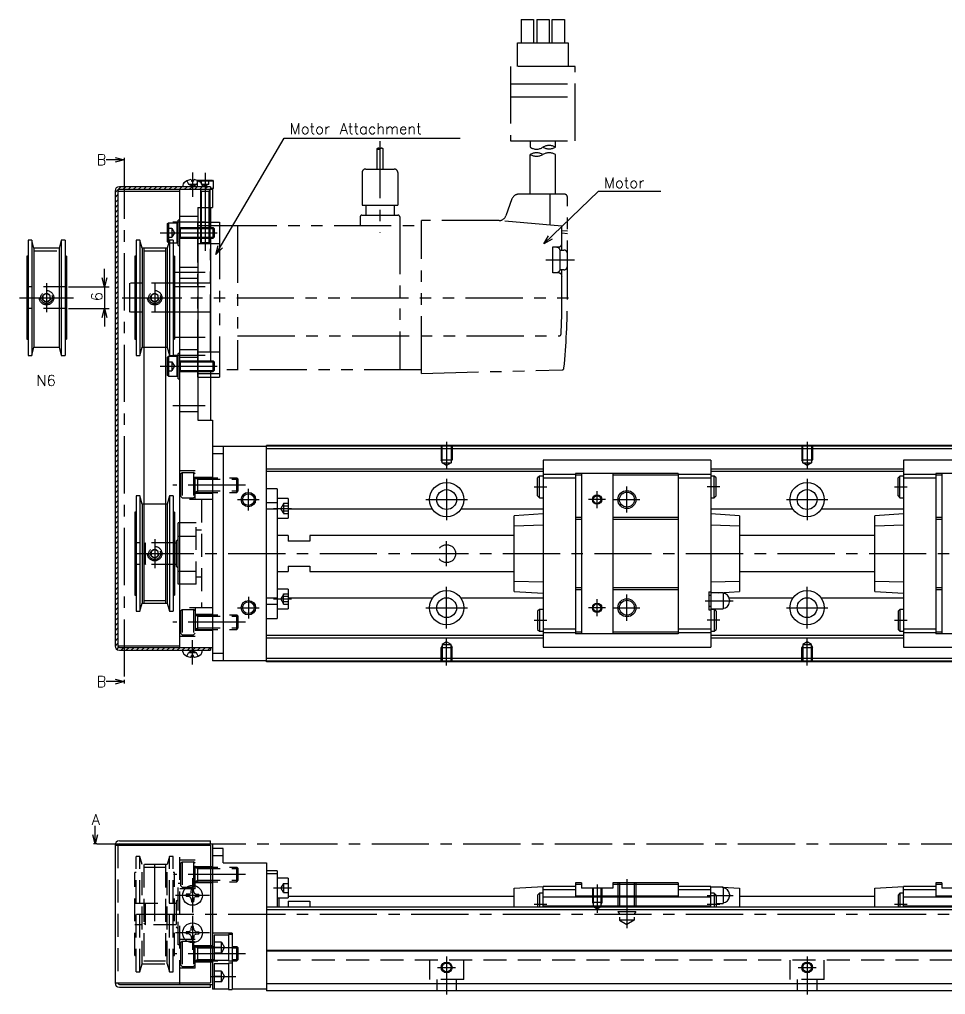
# Model space of a CAD drawing. Extents: x -2 to 917, y -8 to 279.
# Drawn here: x 226.3 to 483.2, y 9 to 279.5 of the extents above; entities that cross this region are included whole.
import ezdxf

# ---------------------------------------------------------------- set-up
doc = ezdxf.new("R2010")
doc.units = 0
doc.header["$LTSCALE"] = 0.5
doc.header["$PDMODE"] = 35
for name, pattern in [('CENTER', [50.8, 31.75, -6.35, 6.35, -6.35]), ('DASHED', [19.05, 12.7, -6.35]), ('PHANTOM', [63.5, 31.75, -6.35, 6.35, -6.35, 6.35, -6.35])]:
    doc.linetypes.add(name, pattern=pattern)
doc.layers.get('0').update_dxf_attribs({"linetype": 'CONTINUOUS'})
doc.layers.get('DEFPOINTS').update_dxf_attribs({"linetype": 'CONTINUOUS'})
for name, color, linetype in [('MSM_CENTER', 1, 'CENTER'), ('MSM_CONTINUOUS', 7, 'CONTINUOUS'), ('MSM_DASHED', 4, 'DASHED'), ('MSM_IMAGINARY', 6, 'PHANTOM'), ('MSM_NARROW', 5, 'CONTINUOUS'), ('MSM_PART_NUMBER', 7, 'CONTINUOUS')]:
    doc.layers.add(name, color=color, linetype=linetype)
doc.styles.get("Standard").update_dxf_attribs({"font": 'txt.shx', "height": 3, "bigfont": 'bigfont.shx'})
doc.dimstyles.get("Standard").update_dxf_attribs({"dimtxt": 2.5, "dimasz": 2.5, "dimexe": 1.25, "dimexo": 0.625, "dimtad": 1, "dimcen": 2.5, "dimazin": 3, "dimtfac": 1, "dimtmove": 0, "dimatfit": 3})

# ---------------------------------------------------------------- blocks, each defined once
blk = doc.blocks.new('_OPEN30')
at = {"color": 0, "linetype": 'BYBLOCK'}
for p, q in [((-1, 0.27), (0, 0)), ((0, 0), (-1, -0.27)), ((0, 0), (-1, 0))]:
    blk.add_line(p, q, dxfattribs=at)
blk = doc.blocks.new('*U7')
at = {"layer": 'MSM_CONTINUOUS'}
blk.add_text('6', height=3, rotation=90, dxfattribs=at).set_placement((249.22, 201.3))
blk = doc.blocks.new('*D2')
at = {"layer": 'DEFPOINTS', "color": 0}
for p in [(239.26, 205.3), (239.26, 199.3), (249.85, 199.3)]:
    blk.add_point(p, dxfattribs=at)
at = {"layer": 'MSM_CONTINUOUS'}
for p, q in [((249.85, 207.8), (249.85, 210.3)), ((239.89, 205.3), (251.1, 205.3)), ((249.85, 205.3), (249.85, 199.3)), ((239.89, 199.3), (251.1, 199.3)), ((249.85, 196.8), (249.85, 194.3))]:
    blk.add_line(p, q, dxfattribs=at)
at = {"layer": 'MSM_CONTINUOUS', "xscale": 2.5, "yscale": 2.5, "zscale": 2.5}
for p, rotation in [((249.85, 205.3), 270), ((249.85, 199.3), 90)]:
    blk.add_blockref('_OPEN30', p, dxfattribs=dict(at, rotation=rotation))
at = {"layer": 'MSM_CONTINUOUS'}
blk.add_blockref('*U7', (0, 0), dxfattribs=at)

msp = doc.modelspace()

# ---------------------------------------------------------------- linework, layer by layer
for p, q in [((280.261, 25.5), (280.261, 18.5)), ((280.261, 17.5), (280.261, 10.5))]:
    msp.add_line(p, q)
at = {"layer": 'MSM_CENTER'}
for p, q in [((255.261, 240.061), (255.261, 96.3)), ((274.261, 237.061), (274.261, 230.3)), ((277.761, 236.9), (277.761, 215.3)), ((277.761, 223.3), (268.761, 223.3)), ((265.261, 220.3), (282.261, 220.3)), ((277.761, 209.3), (268.761, 209.3)), ((233.761, 206.3), (233.761, 198.3)), ((263.761, 206.3), (263.761, 198.3)), ((277.761, 205.3), (268.761, 205.3)), ((226.261, 202.3), (241.261, 202.3)), ((256.261, 202.3), (271.261, 202.3)), ((277.761, 191.3), (268.761, 191.3)), ((277.761, 186.3), (268.761, 186.3)), ((265.261, 183.3), (282.261, 183.3)), ((277.761, 172.3), (268.761, 172.3)), ((344.761, 162.3), (344.761, 154.79)), ((444.761, 162.3), (444.761, 154.79)), ((344.761, 152.05), (344.761, 140.55)), ((444.761, 152.05), (444.761, 140.55)), ((288.961, 150.3), (268.761, 150.3)), ((289.761, 143.3), (289.761, 149.3)), ((369.011, 149.8), (372.511, 149.8)), ((394.761, 142.675), (394.761, 149.925)), ((420.511, 149.8), (417.011, 149.8)), ((469.011, 149.8), (472.511, 149.8)), ((286.761, 146.3), (292.761, 146.3)), ((339.011, 146.3), (350.511, 146.3)), ((388.876, 146.3), (384.146, 146.3)), ((386.511, 143.935), (386.511, 148.665)), ((391.136, 146.3), (398.386, 146.3)), ((439.011, 146.3), (450.511, 146.3)), ((296.761, 143.855), (301.761, 143.855)), ((263.761, 135.3), (263.761, 127.3)), ((344.761, 127.8), (344.761, 134.8)), ((258.761, 131.3), (907.761, 131.3)), ((344.761, 110.55), (344.761, 122.05)), ((444.761, 110.55), (444.761, 122.05)), ((289.761, 119.3), (289.761, 113.3)), ((394.761, 112.675), (394.761, 119.925)), ((296.761, 118.745), (301.761, 118.745)), ((386.511, 113.935), (386.511, 118.665)), ((416.511, 118.2), (424.211, 118.2)), ((286.761, 116.3), (292.761, 116.3)), ((339.011, 116.3), (350.511, 116.3)), ((388.876, 116.3), (384.146, 116.3)), ((391.136, 116.3), (398.386, 116.3)), ((439.011, 116.3), (450.511, 116.3)), ((288.961, 112.3), (268.761, 112.3)), ((369.011, 112.8), (372.511, 112.8)), ((420.511, 112.8), (417.011, 112.8)), ((469.011, 112.8), (472.511, 112.8)), ((274.261, 100.539), (274.261, 107.3)), ((344.761, 100.3), (344.761, 107.81)), ((444.761, 100.3), (444.761, 107.81)), ((247.761, 50.8), (915.595, 50.8)), ((263.761, 29.3), (263.761, 47.05)), ((288.961, 42.3), (268.961, 42.3)), ((274.261, 41.25), (274.261, 31.75)), ((394.761, 41), (394.761, 27.407)), ((296.761, 38.55), (301.761, 38.55)), ((386.511, 39.5), (386.511, 31.69)), ((279.011, 36.5), (269.511, 36.5)), ((417.011, 36.5), (424.211, 36.5)), ((369.011, 34.1), (372.511, 34.1)), ((417.011, 34.1), (420.511, 34.1)), ((469.011, 34.1), (472.511, 34.1)), ((258.761, 31.3), (907.761, 31.3)), ((274.261, 30.85), (274.261, 21.35)), ((279.011, 26.1), (269.511, 26.1)), ((279.261, 22), (286.261, 22)), ((288.961, 20.3), (268.961, 20.3)), ((344.761, 19.5), (344.761, 9)), ((444.761, 19.5), (444.761, 9)), ((342.261, 16.5), (347.261, 16.5)), ((442.261, 16.5), (447.261, 16.5)), ((279.261, 14), (286.261, 14))]:
    msp.add_line(p, q, dxfattribs=at)
at = {"layer": 'MSM_CONTINUOUS'}
for p, q in [((252.761, 241.231), (255.261, 240.561)), ((255.261, 241.061), (255.261, 240.061)), ((255.261, 240.561), (250.261, 240.561)), ((255.261, 240.561), (252.761, 239.891)), ((279.261, 233.1), (253.961, 233.1)), ((271.546, 233.503), (271.511, 233.1)), ((273.93, 234.976), (273.945, 234.602)), ((273.945, 234.602), (274.577, 234.602)), ((274.592, 234.976), (274.577, 234.602)), ((275.667, 234.805), (275.761, 234.9)), ((275.761, 234.9), (279.761, 234.9)), ((280.011, 234.65), (275.978, 234.65)), ((276.976, 233.503), (277.011, 233.1)), ((279.261, 233.1), (279.261, 232.3)), ((279.761, 234.9), (280.011, 234.65)), ((280.011, 234.65), (280.011, 232.55)), ((252.761, 231.9), (252.761, 105.7)), ((253.561, 231.9), (253.561, 105.7)), ((253.561, 231.9), (270.761, 231.9)), ((279.761, 232.3), (253.961, 232.3)), ((270.761, 105.3), (270.761, 232.3)), ((280.011, 232.55), (279.261, 232.55)), ((279.761, 232.3), (280.011, 232.55)), ((279.761, 232.3), (279.761, 227.3)), ((275.761, 227.3), (275.761, 168.3)), ((275.761, 227.3), (279.761, 227.3)), ((276.461, 227.3), (276.461, 221.8)), ((279.061, 227.3), (279.061, 221.8)), ((279.261, 227.3), (279.261, 221.8)), ((267.261, 222.75), (267.561, 223.05)), ((267.261, 222.75), (267.261, 217.85)), ((267.561, 223.05), (269.961, 223.05)), ((267.561, 223.05), (267.561, 217.55)), ((270.261, 222.75), (269.961, 223.05)), ((269.961, 217.55), (269.961, 223.05)), ((270.761, 223.8), (270.261, 223.8)), ((270.261, 216.8), (270.261, 223.8)), ((275.761, 221.8), (279.991, 221.8)), ((279.991, 218.8), (279.991, 221.8)), ((279.991, 221.8), (280.261, 221.529)), ((280.261, 221.529), (280.261, 219.07)), ((228.623, 218.3), (228.623, 186.3)), ((229.658, 218.3), (228.623, 218.3)), ((229.658, 218.3), (229.658, 186.3)), ((230.261, 216.05), (229.658, 218.3)), ((237.864, 218.3), (237.261, 216.05)), ((237.864, 218.3), (237.864, 186.3)), ((238.899, 218.3), (237.864, 218.3)), ((238.899, 218.3), (238.899, 186.3)), ((258.623, 218.3), (258.623, 186.3)), ((259.658, 218.3), (258.623, 218.3)), ((260.261, 216.05), (259.658, 218.3)), ((259.658, 218.3), (259.658, 186.3)), ((267.864, 218.3), (267.261, 216.05)), ((267.561, 217.55), (267.261, 217.85)), ((267.561, 217.55), (267.663, 217.55)), ((267.864, 218.3), (267.864, 186.3)), ((268.899, 218.3), (267.864, 218.3)), ((268.899, 218.3), (268.899, 186.3)), ((268.899, 217.55), (269.961, 217.55)), ((270.261, 217.85), (269.961, 217.55)), ((270.261, 216.8), (270.761, 216.8)), ((275.761, 218.8), (279.991, 218.8)), ((276.461, 218.8), (276.461, 217.543)), ((279.061, 217.543), (276.461, 217.543)), ((276.705, 217.3), (276.461, 217.543)), ((278.818, 217.3), (276.705, 217.3)), ((278.818, 217.3), (279.061, 217.543)), ((279.061, 218.8), (279.061, 217.543)), ((279.261, 218.8), (279.261, 184.8)), ((280.261, 219.07), (279.991, 218.8)), ((228.261, 213.8), (228.261, 190.8)), ((228.623, 213.8), (228.261, 213.8)), ((237.261, 216.05), (230.261, 216.05)), ((230.261, 216.05), (230.261, 188.55)), ((237.261, 216.05), (237.261, 188.55)), ((239.261, 213.8), (238.899, 213.8)), ((239.261, 213.8), (239.261, 190.8)), ((258.623, 213.8), (258.261, 213.8)), ((258.261, 213.8), (258.261, 190.8)), ((267.261, 216.05), (260.261, 216.05)), ((260.261, 216.05), (260.261, 188.55)), ((260.761, 216.05), (260.761, 117.55)), ((266.761, 216.05), (266.761, 117.55)), ((267.261, 216.05), (267.261, 188.55)), ((269.261, 213.8), (268.899, 213.8)), ((269.261, 213.8), (269.261, 190.8)), ((228.261, 190.8), (228.623, 190.8)), ((238.899, 190.8), (239.261, 190.8)), ((258.261, 190.8), (258.623, 190.8)), ((268.899, 190.8), (269.261, 190.8)), ((229.658, 186.3), (230.261, 188.55)), ((230.261, 188.55), (237.261, 188.55)), ((237.261, 188.55), (237.864, 186.3)), ((259.658, 186.3), (260.261, 188.55)), ((260.261, 188.55), (260.761, 188.55)), ((266.761, 188.55), (267.261, 188.55)), ((267.261, 188.55), (267.864, 186.3)), ((270.761, 186.8), (270.261, 186.8)), ((270.261, 179.8), (270.261, 186.8)), ((228.623, 186.3), (229.658, 186.3)), ((237.864, 186.3), (238.899, 186.3)), ((258.623, 186.3), (259.658, 186.3)), ((267.261, 185.75), (267.561, 186.05)), ((267.261, 185.75), (267.261, 180.85)), ((267.561, 186.05), (269.961, 186.05)), ((267.561, 186.05), (267.561, 180.55)), ((267.864, 186.3), (268.899, 186.3)), ((270.261, 185.75), (269.961, 186.05)), ((269.961, 180.55), (269.961, 186.05)), ((275.761, 184.8), (279.991, 184.8)), ((279.991, 181.8), (279.991, 184.8)), ((279.991, 184.8), (280.261, 184.529)), ((280.261, 184.529), (280.261, 182.07)), ((275.761, 181.8), (279.991, 181.8)), ((279.261, 181.8), (279.261, 168.3)), ((280.261, 182.07), (279.991, 181.8)), ((267.561, 180.55), (267.261, 180.85)), ((267.561, 180.55), (269.961, 180.55)), ((270.261, 180.85), (269.961, 180.55)), ((270.261, 179.8), (270.761, 179.8)), ((275.761, 168.3), (279.761, 168.3)), ((279.761, 168.3), (279.761, 101.6)), ((294.761, 161), (279.761, 161)), ((282.761, 161), (282.761, 101.6)), ((894.761, 161.3), (294.761, 161.3)), ((294.761, 101.3), (294.761, 161.3)), ((894.761, 161.1), (294.761, 161.1)), ((894.761, 160.4), (294.761, 160.4)), ((282.761, 159), (279.761, 159)), ((418.011, 157.2), (371.511, 157.2)), ((371.511, 157.2), (371.511, 105.4)), ((418.011, 157.2), (418.011, 105.4)), ((518.011, 157.2), (471.511, 157.2)), ((471.511, 157.2), (471.511, 105.4)), ((371.511, 154.75), (294.761, 154.75)), ((471.511, 154.75), (418.011, 154.75)), ((371.511, 154.05), (294.761, 154.05)), ((370.511, 152.8), (370.011, 152.3)), ((370.011, 147.3), (370.011, 152.3)), ((370.511, 146.8), (370.511, 152.8)), ((371.511, 152.8), (370.511, 152.8)), ((380.511, 153.25), (371.511, 153.25)), ((380.511, 152.25), (371.511, 152.25)), ((380.511, 153.55), (380.511, 109.05)), ((409.011, 153.55), (380.511, 153.55)), ((382.161, 153.05), (380.511, 153.05)), ((382.161, 153.55), (382.161, 109.05)), ((390.861, 153.55), (390.861, 109.05)), ((409.011, 153.05), (390.861, 153.05)), ((409.011, 153.55), (409.011, 109.05)), ((418.011, 153.25), (409.011, 153.25)), ((418.011, 152.25), (409.011, 152.25)), ((471.511, 154.05), (418.011, 154.05)), ((419.011, 152.8), (418.011, 152.8)), ((419.511, 152.3), (419.011, 152.8)), ((419.011, 146.8), (419.011, 152.8)), ((419.511, 147.3), (419.511, 152.3)), ((470.511, 152.8), (470.011, 152.3)), ((470.011, 147.3), (470.011, 152.3)), ((470.511, 146.8), (470.511, 152.8)), ((471.511, 152.8), (470.511, 152.8)), ((480.511, 153.25), (471.511, 153.25)), ((480.511, 152.25), (471.511, 152.25)), ((480.511, 153.55), (480.511, 109.05)), ((509.011, 153.55), (480.511, 153.55)), ((482.161, 153.05), (480.511, 153.05)), ((482.161, 153.55), (482.161, 109.05)), ((297.761, 149.3), (294.761, 149.3)), ((297.761, 149.3), (297.761, 113.3)), ((258.623, 147.3), (258.623, 115.3)), ((259.658, 147.3), (258.623, 147.3)), ((259.658, 147.3), (259.658, 115.3)), ((260.261, 145.05), (259.658, 147.3)), ((267.864, 147.3), (267.261, 145.05)), ((268.899, 147.3), (267.864, 147.3)), ((267.864, 147.3), (267.864, 115.3)), ((268.899, 147.3), (268.899, 115.3)), ((300.761, 146.605), (297.761, 146.605)), ((300.761, 146.605), (300.761, 141.105)), ((370.011, 147.3), (370.511, 146.8)), ((370.511, 146.8), (371.511, 146.8)), ((418.011, 146.8), (419.011, 146.8)), ((419.011, 146.8), (419.511, 147.3)), ((470.011, 147.3), (470.511, 146.8)), ((470.511, 146.8), (471.511, 146.8)), ((260.261, 145.05), (260.261, 117.55)), ((260.761, 145.05), (260.261, 145.05)), ((267.261, 145.05), (266.761, 145.05)), ((267.261, 145.05), (267.261, 117.55)), ((297.761, 145.431), (294.761, 145.431)), ((297.761, 143.68), (294.761, 143.68)), ((340.814, 143.658), (300.761, 143.658)), ((371.511, 143.658), (348.708, 143.658)), ((440.814, 143.658), (418.011, 143.658)), ((471.511, 143.658), (448.708, 143.658)), ((258.623, 142.8), (258.261, 142.8)), ((258.261, 142.8), (258.261, 119.8)), ((269.261, 142.8), (268.899, 142.8)), ((269.261, 142.8), (269.261, 119.8)), ((297.761, 141.105), (300.761, 141.105)), ((371.511, 142.3), (363.511, 141.769)), ((363.511, 120.831), (363.511, 141.769)), ((382.161, 141.3), (380.511, 141.3)), ((382.161, 140.8), (380.511, 140.8)), ((409.011, 141.3), (390.861, 141.3)), ((409.011, 140.8), (390.861, 140.8)), ((426.011, 141.769), (418.011, 142.3)), ((426.011, 141.769), (426.011, 120.831)), ((471.511, 142.3), (463.511, 141.769)), ((463.511, 120.831), (463.511, 141.769)), ((482.161, 141.3), (480.511, 141.3)), ((482.161, 140.8), (480.511, 140.8)), ((270.261, 122.8), (270.261, 139.8)), ((270.761, 139.8), (270.261, 139.8)), ((371.511, 139.156), (363.511, 138.903)), ((426.011, 138.903), (418.011, 139.156)), ((471.511, 139.156), (463.511, 138.903)), ((270.261, 135.3), (269.761, 134.8)), ((270.261, 136.122), (270.761, 136.122)), ((300.761, 136.3), (297.761, 136.3)), ((300.761, 136.3), (300.761, 134.8)), ((306.761, 136.3), (306.761, 134.8)), ((363.511, 136.3), (306.761, 136.3)), ((463.511, 136.3), (426.011, 136.3)), ((269.261, 134.3), (269.761, 134.3)), ((269.761, 134.8), (269.761, 127.8)), ((306.761, 134.8), (300.761, 134.8)), ((269.761, 128.3), (269.261, 128.3)), ((269.761, 127.8), (270.261, 127.3)), ((300.761, 127.8), (306.761, 127.8)), ((300.761, 127.8), (300.761, 126.3)), ((306.761, 127.8), (306.761, 126.3)), ((270.261, 126.478), (270.761, 126.478)), ((297.761, 126.3), (300.761, 126.3)), ((306.761, 126.3), (363.511, 126.3)), ((426.011, 126.3), (463.511, 126.3)), ((270.761, 122.8), (270.261, 122.8)), ((363.511, 123.697), (371.511, 123.444)), ((382.161, 121.8), (380.511, 121.8)), ((409.011, 121.8), (390.861, 121.8)), ((418.011, 123.444), (426.011, 123.697)), ((463.511, 123.697), (471.511, 123.444)), ((482.161, 121.8), (480.511, 121.8)), ((258.261, 119.8), (258.623, 119.8)), ((268.899, 119.8), (269.261, 119.8)), ((300.761, 121.49), (297.761, 121.49)), ((300.761, 121.49), (300.761, 115.99)), ((363.511, 120.831), (371.511, 120.3)), ((382.161, 121.3), (380.511, 121.3)), ((409.011, 121.3), (390.861, 121.3)), ((417.511, 120.7), (417.511, 115.7)), ((417.511, 120.7), (418.011, 120.7)), ((418.011, 119.7), (417.511, 119.7)), ((421.461, 120.45), (418.011, 120.45)), ((420.27, 120.45), (426.011, 120.831)), ((421.461, 120.45), (421.461, 115.95)), ((463.511, 120.831), (471.511, 120.3)), ((482.161, 121.3), (480.511, 121.3)), ((259.658, 115.3), (260.261, 117.55)), ((260.261, 117.55), (267.261, 117.55)), ((267.261, 117.55), (267.864, 115.3)), ((297.761, 118.92), (294.761, 118.92)), ((297.761, 117.169), (294.761, 117.169)), ((340.814, 118.942), (300.761, 118.942)), ((371.511, 118.942), (348.708, 118.942)), ((417.511, 116.7), (418.011, 116.7)), ((440.814, 118.942), (423.154, 118.942)), ((423.211, 118.5), (423.211, 117.9)), ((471.511, 118.942), (448.708, 118.942)), ((258.623, 115.3), (259.658, 115.3)), ((267.864, 115.3), (268.899, 115.3)), ((297.761, 115.99), (300.761, 115.99)), ((370.511, 115.8), (370.011, 115.3)), ((370.011, 115.3), (370.011, 110.3)), ((371.511, 115.8), (370.511, 115.8)), ((370.511, 115.8), (370.511, 109.8)), ((417.511, 115.7), (418.011, 115.7)), ((418.011, 115.95), (421.461, 115.95)), ((419.011, 115.8), (418.011, 115.8)), ((419.011, 115.8), (419.011, 109.8)), ((419.511, 115.3), (419.011, 115.8)), ((419.511, 115.3), (419.511, 110.3)), ((470.511, 115.8), (470.011, 115.3)), ((470.011, 115.3), (470.011, 110.3)), ((471.511, 115.8), (470.511, 115.8)), ((470.511, 115.8), (470.511, 109.8)), ((294.761, 113.3), (297.761, 113.3)), ((371.511, 108.55), (294.761, 108.55)), ((370.011, 110.3), (370.511, 109.8)), ((370.511, 109.8), (371.511, 109.8)), ((380.511, 110.35), (371.511, 110.35)), ((380.511, 109.35), (371.511, 109.35)), ((382.161, 109.55), (380.511, 109.55)), ((409.011, 109.05), (380.511, 109.05)), ((409.011, 109.55), (390.861, 109.55)), ((418.011, 110.35), (409.011, 110.35)), ((418.011, 109.35), (409.011, 109.35)), ((418.011, 109.8), (419.011, 109.8)), ((471.511, 108.55), (418.011, 108.55)), ((419.011, 109.8), (419.511, 110.3)), ((470.011, 110.3), (470.511, 109.8)), ((470.511, 109.8), (471.511, 109.8)), ((480.511, 110.35), (471.511, 110.35)), ((480.511, 109.35), (471.511, 109.35)), ((482.161, 109.55), (480.511, 109.55)), ((509.011, 109.05), (480.511, 109.05)), ((253.561, 105.7), (270.761, 105.7)), ((371.511, 107.85), (294.761, 107.85)), ((471.511, 107.85), (418.011, 107.85)), ((253.961, 105.3), (279.761, 105.3)), ((253.961, 104.5), (279.261, 104.5)), ((271.546, 104.097), (271.511, 104.5)), ((273.93, 102.624), (273.945, 102.998)), ((274.577, 102.998), (273.945, 102.998)), ((274.592, 102.624), (274.577, 102.998)), ((276.976, 104.097), (277.011, 104.5)), ((279.261, 105.3), (279.261, 104.5)), ((282.761, 103.6), (279.761, 103.6)), ((371.511, 105.4), (418.011, 105.4)), ((471.511, 105.4), (518.011, 105.4)), ((294.761, 101.6), (279.761, 101.6)), ((894.761, 102.2), (294.761, 102.2)), ((894.761, 101.5), (294.761, 101.5)), ((894.761, 101.3), (294.761, 101.3)), ((255.261, 95.8), (250.261, 95.8)), ((252.761, 96.47), (255.261, 95.8)), ((255.261, 95.8), (252.761, 95.13)), ((255.261, 96.3), (255.261, 95.3)), ((247.261, 50.8), (247.261, 55.8)), ((247.261, 50.8), (246.591, 53.3)), ((247.931, 53.3), (247.261, 50.8)), ((253.961, 51.6), (279.261, 51.6)), ((279.261, 50.8), (279.261, 51.6)), ((247.761, 50.8), (246.761, 50.8)), ((252.761, 50.4), (279.261, 50.4)), ((252.761, 50.4), (252.761, 12.2)), ((253.961, 50.8), (279.761, 50.8)), ((270.761, 50.4), (270.761, 50.8)), ((279.261, 50.4), (279.261, 12.2)), ((279.761, 50.8), (279.761, 10.5)), ((282.761, 49.5), (279.761, 49.5)), ((282.761, 45.5), (282.761, 49.5)), ((282.761, 47.5), (279.761, 47.5)), ((282.761, 45.5), (294.761, 45.5)), ((294.761, 45.5), (294.761, 10)), ((297.761, 43.3), (294.761, 43.3)), ((297.761, 43.3), (297.761, 33.2)), ((297.761, 42.45), (294.761, 42.45)), ((300.761, 41.3), (297.761, 41.3)), ((300.761, 41.3), (300.761, 35.8)), ((273.93, 37.425), (273.945, 38.272)), ((274.592, 37.425), (274.577, 38.272)), ((363.511, 38.497), (371.511, 39)), ((363.511, 33.2), (363.511, 38.497)), ((380.511, 39), (371.511, 39)), ((371.511, 33.2), (371.511, 39)), ((380.511, 38), (371.511, 38)), ((380.511, 40), (380.511, 36.286)), ((382.161, 40), (380.511, 40)), ((382.161, 39.5), (380.511, 39.5)), ((382.161, 40), (382.161, 38.5)), ((390.861, 38.5), (382.161, 38.5)), ((390.861, 40), (390.861, 38.5)), ((409.011, 40), (390.861, 40)), ((409.011, 39.5), (390.861, 39.5)), ((409.011, 40), (409.011, 36.286)), ((418.011, 39), (409.011, 39)), ((418.011, 38), (409.011, 38)), ((418.011, 39), (426.011, 38.497)), ((418.011, 33.2), (418.011, 39)), ((421.461, 38.75), (418.011, 38.75)), ((421.461, 38.75), (421.461, 34.25)), ((426.011, 38.497), (426.011, 33.2)), ((463.511, 38.497), (471.511, 39)), ((463.511, 33.2), (463.511, 38.497)), ((480.511, 39), (471.511, 39)), ((471.511, 33.2), (471.511, 39)), ((480.511, 38), (471.511, 38)), ((480.511, 40), (480.511, 36.286)), ((482.161, 40), (480.511, 40)), ((482.161, 39.5), (480.511, 39.5)), ((482.161, 40), (482.161, 38.5)), ((490.861, 38.5), (482.161, 38.5)), ((273.336, 36.831), (272.489, 36.816)), ((273.336, 36.169), (272.489, 36.184)), ((273.336, 36.831), (273.741, 37.02)), ((273.336, 36.169), (273.741, 35.98)), ((273.93, 37.425), (273.741, 37.02)), ((273.93, 35.575), (273.741, 35.98)), ((273.93, 35.575), (273.945, 34.728)), ((274.592, 35.575), (274.577, 34.728)), ((274.592, 37.425), (274.781, 37.02)), ((274.592, 35.575), (274.781, 35.98)), ((275.186, 36.831), (274.781, 37.02)), ((275.186, 36.169), (274.781, 35.98)), ((275.186, 36.831), (276.033, 36.816)), ((275.186, 36.169), (276.033, 36.184)), ((297.761, 35.8), (300.761, 35.8)), ((298.261, 33.2), (298.261, 35.8)), ((300.761, 36.3), (363.511, 36.3)), ((370.511, 37.1), (370.011, 36.6)), ((370.011, 36.6), (370.011, 33.2)), ((371.511, 37.1), (370.511, 37.1)), ((370.511, 37.1), (370.511, 33.2)), ((418.011, 36), (371.511, 36)), ((409.011, 36.286), (380.511, 36.286)), ((419.011, 37.1), (418.011, 37.1)), ((419.511, 36.6), (419.011, 37.1)), ((419.011, 37.1), (419.011, 33.2)), ((419.511, 36.6), (419.511, 33.2)), ((423.211, 36.8), (423.211, 36.2)), ((426.011, 36.3), (463.511, 36.3)), ((470.511, 37.1), (470.011, 36.6)), ((470.011, 36.6), (470.011, 33.2)), ((471.511, 37.1), (470.511, 37.1)), ((470.511, 37.1), (470.511, 33.2)), ((518.011, 36), (471.511, 36)), ((509.011, 36.286), (480.511, 36.286)), ((894.761, 33.2), (294.761, 33.2)), ((894.761, 32.5), (294.761, 32.5)), ((300.761, 34.871), (306.761, 34.871)), ((300.761, 34.871), (300.761, 33.2)), ((306.761, 34.871), (306.761, 33.2)), ((418.011, 33.5), (371.511, 33.5)), ((419.511, 34.25), (421.461, 34.25)), ((518.011, 33.5), (471.511, 33.5)), ((273.93, 27.025), (273.945, 27.872)), ((274.592, 27.025), (274.577, 27.872)), ((273.336, 26.431), (272.489, 26.416)), ((273.336, 25.769), (272.489, 25.784)), ((273.336, 26.431), (273.741, 26.62)), ((273.336, 25.769), (273.741, 25.58)), ((273.93, 27.025), (273.741, 26.62)), ((273.93, 25.175), (273.741, 25.58)), ((273.93, 25.175), (273.945, 24.328)), ((274.592, 25.175), (274.577, 24.328)), ((274.592, 27.025), (274.781, 26.62)), ((274.592, 25.175), (274.781, 25.58)), ((275.186, 26.431), (274.781, 26.62)), ((275.186, 25.769), (274.781, 25.58)), ((275.186, 26.431), (276.033, 26.416)), ((275.186, 25.769), (276.033, 25.784)), ((285.261, 26), (279.761, 26)), ((284.261, 25.5), (280.261, 25.5)), ((285.261, 25.65), (284.261, 25.65)), ((284.261, 25.65), (284.261, 18.35)), ((285.261, 26), (285.261, 10.35)), ((894.761, 21.2), (294.761, 21.2)), ((894.761, 21), (294.761, 21)), ((280.261, 18.5), (284.261, 18.5)), ((284.261, 17.5), (280.261, 17.5)), ((284.261, 18.35), (285.261, 18.35)), ((285.261, 17.65), (284.261, 17.65)), ((284.261, 17.65), (284.261, 10.35)), ((252.761, 12.2), (279.261, 12.2)), ((253.961, 11.8), (279.761, 11.8)), ((253.961, 11), (279.261, 11)), ((270.761, 11.8), (270.761, 12.2)), ((279.261, 11), (279.261, 11.8)), ((894.761, 12), (294.761, 12)), ((284.261, 10.5), (279.761, 10.5)), ((284.261, 10.35), (285.261, 10.35)), ((294.761, 10.5), (285.261, 10.5)), ((894.761, 10), (294.761, 10))]:
    msp.add_line(p, q, dxfattribs=at)
for centre, radius in [((344.761, 146.3), 4.75), ((344.761, 146.3), 2.75), ((444.761, 146.3), 4.75), ((444.761, 146.3), 2.75), ((289.761, 146.3), 1.621), ((386.511, 146.3), 1.057), ((386.511, 146.3), 1.057), ((394.761, 146.3), 2.067), ((394.761, 146.3), 2.067), ((344.761, 116.3), 4.75), ((344.761, 116.3), 2.75), ((444.761, 116.3), 4.75), ((444.761, 116.3), 2.75), ((289.761, 116.3), 1.621), ((386.511, 116.3), 1.057), ((386.511, 116.3), 1.057), ((394.761, 116.3), 2.067), ((394.761, 116.3), 2.067), ((274.261, 36.5), 2.75), ((274.261, 26.1), 2.75), ((344.761, 16.5), 1.23), ((444.761, 16.5), 1.23)]:
    msp.add_circle(centre, radius, dxfattribs=at)
for centre, radius, start, end in [((253.961, 231.9), 1.2, 90, 180), ((272.543, 233.416), 1, 133.42672, 175), ((274.261, 231.6), 3.5, 98.53957, 133.42672), ((273.727, 234.778), 0.284, 44.18718, 87.06173), ((274.795, 234.778), 0.284, 92.93827, 135.81282), ((274.261, 231.6), 3.5, 46.57328, 81.46043), ((275.98, 233.416), 1, 5, 46.57328), ((253.961, 231.9), 0.4, 90, 180), ((421.461, 118.5), 1.75, 0, 90), ((421.461, 117.9), 1.75, 270, 0), ((253.961, 105.7), 1.2, 180, 270), ((253.961, 105.7), 0.4, 180, 270), ((272.543, 104.184), 1, 185, 226.57328), ((274.261, 106), 3.5, 226.57328, 261.46043), ((274.261, 106), 3.5, 278.53957, 313.42672), ((275.98, 104.184), 1, 313.42672, 355), ((273.727, 102.822), 0.284, 272.93827, 315.81282), ((274.795, 102.822), 0.284, 224.18718, 267.06173), ((253.961, 50.4), 1.2, 90, 180), ((253.961, 50.4), 0.4, 90, 180), ((274.261, 36.5), 1.8, 79.8876, 100.1124), ((421.461, 36.8), 1.75, 0, 90), ((274.261, 36.5), 1.8, 169.8876, 190.1124), ((274.261, 36.5), 1.8, 349.8876, 10.1124), ((421.461, 36.2), 1.75, 270, 0), ((274.261, 36.5), 1.8, 259.8876, 280.1124), ((274.261, 26.1), 1.8, 79.8876, 100.1124), ((274.261, 26.1), 1.8, 169.8876, 190.1124), ((274.261, 26.1), 1.8, 349.8876, 10.1124), ((274.261, 26.1), 1.8, 259.8876, 280.1124), ((253.961, 12.2), 1.2, 180, 270), ((253.961, 12.2), 0.4, 180, 270)]:
    msp.add_arc(centre, radius, start, end, dxfattribs=at)
at = {"layer": 'MSM_DASHED'}
for p, q in [((272.654, 234.709), (273.116, 233.775)), ((274.261, 233.166), (273.116, 233.775)), ((273.116, 233.775), (275.406, 233.775)), ((274.261, 233.166), (275.406, 233.775)), ((275.868, 234.709), (275.406, 233.775)), ((275.511, 234.65), (275.667, 234.805)), ((275.978, 234.65), (275.511, 234.65)), ((275.511, 234.65), (275.511, 233.1)), ((276.761, 233.8), (276.761, 234.9)), ((277.761, 233.223), (276.761, 233.8)), ((276.761, 233.8), (278.761, 233.8)), ((277.761, 234.9), (277.761, 233.8)), ((278.761, 233.8), (277.761, 233.223)), ((278.761, 233.8), (278.761, 234.9)), ((276.461, 232.2), (276.461, 227.3)), ((279.061, 231.805), (276.461, 231.805)), ((276.705, 231.805), (276.705, 227.3)), ((278.818, 231.805), (278.818, 227.3)), ((279.061, 232.2), (279.061, 227.3)), ((270.761, 224.9), (275.761, 224.9)), ((270.761, 221.8), (275.761, 221.8)), ((270.803, 221.8), (270.803, 218.8)), ((267.261, 221.55), (268.561, 221.55)), ((267.261, 220.3), (268.561, 220.3)), ((268.561, 221.55), (269.283, 220.3)), ((268.561, 221.55), (268.561, 219.05)), ((269.283, 220.3), (268.561, 219.05)), ((270.761, 221.554), (270.803, 221.529)), ((270.803, 221.529), (275.761, 221.529)), ((267.261, 219.05), (268.561, 219.05)), ((267.663, 217.55), (268.899, 217.55)), ((270.761, 219.046), (270.803, 219.07)), ((270.761, 218.8), (275.761, 218.8)), ((270.803, 219.07), (275.761, 219.07)), ((230.261, 215.29), (237.261, 215.29)), ((260.761, 215.29), (266.761, 215.29)), ((270.761, 210.8), (275.761, 210.8)), ((269.261, 206.3), (258.261, 206.3)), ((270.761, 207.7), (275.761, 207.7)), ((239.261, 205.3), (228.261, 205.3)), ((233.761, 203.455), (232.761, 202.877)), ((232.761, 202.877), (232.761, 201.723)), ((234.761, 202.877), (233.761, 203.455)), ((234.761, 201.723), (234.761, 202.877)), ((263.761, 203.455), (262.761, 202.877)), ((262.761, 202.877), (262.761, 201.723)), ((264.761, 202.877), (263.761, 203.455)), ((264.761, 201.723), (264.761, 202.877)), ((232.761, 201.723), (233.761, 201.145)), ((233.761, 201.145), (234.761, 201.723)), ((262.761, 201.723), (263.761, 201.145)), ((263.761, 201.145), (264.761, 201.723)), ((239.261, 199.3), (228.261, 199.3)), ((269.261, 198.3), (258.261, 198.3)), ((260.761, 188.55), (266.761, 188.55)), ((270.761, 187.9), (275.761, 187.9)), ((267.261, 184.55), (268.561, 184.55)), ((268.561, 184.55), (269.283, 183.3)), ((268.561, 184.55), (268.561, 182.05)), ((270.761, 185.8), (275.761, 185.8)), ((270.761, 184.8), (275.761, 184.8)), ((270.761, 184.554), (270.803, 184.529)), ((270.803, 184.8), (270.803, 181.8)), ((270.803, 184.529), (275.761, 184.529)), ((267.261, 183.3), (268.561, 183.3)), ((267.261, 182.05), (268.561, 182.05)), ((269.283, 183.3), (268.561, 182.05)), ((270.761, 182.046), (270.803, 182.07)), ((270.761, 181.8), (275.761, 181.8)), ((270.803, 182.07), (275.761, 182.07)), ((270.761, 170.7), (275.761, 170.7)), ((343.261, 161.3), (343.261, 157.3)), ((343.532, 156.5), (343.532, 161.3)), ((345.991, 161.3), (345.991, 156.5)), ((346.261, 161.3), (346.261, 157.3)), ((443.261, 161.3), (443.261, 157.3)), ((443.532, 156.5), (443.532, 161.3)), ((445.991, 161.3), (445.991, 156.5)), ((446.261, 161.3), (446.261, 157.3)), ((343.532, 156.831), (343.261, 157.3)), ((343.261, 157.3), (346.261, 157.3)), ((345.991, 156.831), (346.261, 157.3)), ((443.532, 156.831), (443.261, 157.3)), ((443.261, 157.3), (446.261, 157.3)), ((445.991, 156.831), (446.261, 157.3)), ((274.961, 154.3), (270.761, 154.3)), ((274.961, 146.3), (274.961, 154.3)), ((343.532, 156.5), (345.991, 156.5)), ((344.761, 155.79), (343.532, 156.5)), ((345.991, 156.5), (344.761, 155.79)), ((443.532, 156.5), (445.991, 156.5)), ((444.761, 155.79), (443.532, 156.5)), ((445.991, 156.5), (444.761, 155.79)), ((270.961, 153.4), (271.361, 153.8)), ((270.961, 153.4), (270.961, 147.2)), ((271.361, 153.8), (274.561, 153.8)), ((271.361, 153.8), (271.361, 146.8)), ((274.561, 153.8), (274.561, 146.8)), ((274.961, 153.4), (274.561, 153.8)), ((274.961, 152.55), (279.761, 152.55)), ((274.961, 152.3), (286.582, 152.3)), ((274.961, 152.3), (275.618, 151.921)), ((275.618, 152.3), (275.618, 148.3)), ((275.618, 151.921), (286.961, 151.921)), ((286.582, 148.3), (286.582, 152.3)), ((286.961, 151.921), (286.582, 152.3)), ((286.961, 148.679), (286.961, 151.921)), ((279.761, 146.3), (270.761, 146.3)), ((271.361, 146.8), (270.961, 147.2)), ((271.361, 146.8), (274.561, 146.8)), ((274.561, 146.8), (274.961, 147.2)), ((274.961, 148.3), (275.618, 148.679)), ((274.961, 148.3), (286.582, 148.3)), ((274.961, 148.05), (279.761, 148.05)), ((275.618, 148.679), (286.961, 148.679)), ((276.761, 146.3), (276.761, 116.3)), ((286.582, 148.3), (286.961, 148.679)), ((266.761, 145.05), (260.761, 145.05)), ((299.461, 145.105), (298.74, 143.855)), ((299.461, 142.605), (298.74, 143.855)), ((299.461, 145.298), (300.761, 145.298)), ((299.461, 145.298), (299.461, 142.412)), ((299.461, 144.577), (300.761, 144.577)), ((299.461, 143.133), (300.761, 143.133)), ((299.461, 142.412), (300.761, 142.412)), ((275.261, 139.8), (270.761, 139.8)), ((275.261, 122.8), (275.261, 139.8)), ((270.761, 136.122), (275.261, 136.122)), ((276.761, 137.8), (275.261, 137.8)), ((269.261, 134.3), (258.261, 134.3)), ((261.261, 134.3), (260.761, 133.8)), ((261.261, 128.3), (261.261, 134.3)), ((263.761, 132.455), (262.761, 131.877)), ((262.761, 131.877), (262.761, 130.723)), ((262.761, 130.723), (263.761, 130.145)), ((264.761, 131.877), (263.761, 132.455)), ((263.761, 130.145), (264.761, 130.723)), ((264.761, 130.723), (264.761, 131.877)), ((269.261, 128.3), (258.261, 128.3)), ((260.761, 128.8), (261.261, 128.3)), ((270.761, 126.478), (275.261, 126.478)), ((276.761, 124.8), (275.261, 124.8)), ((275.261, 122.8), (270.761, 122.8)), ((299.461, 119.995), (298.74, 118.745)), ((299.461, 120.188), (300.761, 120.188)), ((299.461, 117.302), (299.461, 120.188)), ((299.461, 119.467), (300.761, 119.467)), ((260.761, 118.31), (266.761, 118.31)), ((299.461, 117.495), (298.74, 118.745)), ((299.461, 118.023), (300.761, 118.023)), ((299.461, 117.302), (300.761, 117.302)), ((279.761, 116.3), (270.761, 116.3)), ((270.961, 115.4), (271.361, 115.8)), ((270.961, 115.4), (270.961, 109.2)), ((271.361, 115.8), (274.561, 115.8)), ((271.361, 115.8), (271.361, 108.8)), ((274.561, 115.8), (274.561, 108.8)), ((274.961, 115.4), (274.561, 115.8)), ((274.961, 116.3), (274.961, 108.3)), ((274.961, 114.55), (279.761, 114.55)), ((274.961, 114.3), (286.582, 114.3)), ((274.961, 114.3), (275.618, 113.921)), ((275.618, 114.3), (275.618, 110.3)), ((275.618, 113.921), (286.961, 113.921)), ((286.582, 110.3), (286.582, 114.3)), ((286.961, 113.921), (286.582, 114.3)), ((286.961, 110.679), (286.961, 113.921)), ((274.961, 108.3), (270.761, 108.3)), ((271.361, 108.8), (270.961, 109.2)), ((271.361, 108.8), (274.561, 108.8)), ((274.561, 108.8), (274.961, 109.2)), ((274.961, 110.3), (275.618, 110.679)), ((274.961, 110.3), (286.582, 110.3)), ((274.961, 110.05), (279.761, 110.05)), ((275.618, 110.679), (286.961, 110.679)), ((286.582, 110.3), (286.961, 110.679)), ((343.532, 105.768), (343.261, 105.3)), ((344.761, 106.81), (343.532, 106.1)), ((343.532, 106.1), (343.532, 101.3)), ((343.532, 106.1), (345.991, 106.1)), ((345.991, 106.1), (344.761, 106.81)), ((345.991, 101.3), (345.991, 106.1)), ((345.991, 105.768), (346.261, 105.3)), ((443.532, 105.768), (443.261, 105.3)), ((444.761, 106.81), (443.532, 106.1)), ((443.532, 106.1), (443.532, 101.3)), ((443.532, 106.1), (445.991, 106.1)), ((445.991, 106.1), (444.761, 106.81)), ((445.991, 101.3), (445.991, 106.1)), ((445.991, 105.768), (446.261, 105.3)), ((272.654, 102.891), (273.116, 103.825)), ((274.261, 104.434), (273.116, 103.825)), ((275.406, 103.825), (273.116, 103.825)), ((274.261, 104.434), (275.406, 103.825)), ((275.868, 102.891), (275.406, 103.825)), ((343.261, 101.3), (343.261, 105.3)), ((343.261, 105.3), (346.261, 105.3)), ((346.261, 101.3), (346.261, 105.3)), ((443.261, 101.3), (443.261, 105.3)), ((443.261, 105.3), (446.261, 105.3)), ((446.261, 101.3), (446.261, 105.3)), ((253.561, 50.4), (253.561, 12.2)), ((270.761, 12.2), (270.761, 50.4)), ((258.623, 15.3), (258.623, 47.3)), ((259.658, 47.3), (258.623, 47.3)), ((260.261, 45.05), (259.658, 47.3)), ((259.658, 15.3), (259.658, 47.3)), ((267.864, 47.3), (267.261, 45.05)), ((267.864, 15.3), (267.864, 47.3)), ((268.899, 47.3), (267.864, 47.3)), ((268.899, 15.3), (268.899, 47.3)), ((274.961, 46.3), (270.761, 46.3)), ((274.961, 38.3), (274.961, 46.3)), ((260.261, 17.55), (260.261, 45.05)), ((267.261, 45.05), (260.261, 45.05)), ((260.761, 45.05), (260.761, 17.55)), ((260.761, 44.29), (266.761, 44.29)), ((266.761, 45.05), (266.761, 17.55)), ((267.261, 17.55), (267.261, 45.05)), ((270.961, 45.4), (271.361, 45.8)), ((270.961, 45.4), (270.961, 39.2)), ((271.361, 45.8), (274.561, 45.8)), ((271.361, 45.8), (271.361, 38.8)), ((274.561, 45.8), (274.561, 38.8)), ((274.961, 45.4), (274.561, 45.8)), ((274.961, 44.55), (279.761, 44.55)), ((274.961, 44.3), (286.582, 44.3)), ((274.961, 44.3), (275.618, 43.921)), ((275.618, 44.3), (275.618, 40.3)), ((275.618, 43.921), (286.961, 43.921)), ((286.582, 40.3), (286.582, 44.3)), ((286.582, 44.3), (286.961, 43.921)), ((286.961, 40.679), (286.961, 43.921)), ((258.261, 19.8), (258.261, 42.8)), ((258.623, 42.8), (258.261, 42.8)), ((269.261, 42.8), (268.899, 42.8)), ((269.261, 19.8), (269.261, 42.8)), ((274.961, 40.3), (275.618, 40.679)), ((275.618, 40.679), (286.961, 40.679)), ((286.582, 40.3), (286.961, 40.679)), ((270.261, 22.8), (270.261, 39.8)), ((270.761, 39.8), (270.261, 39.8)), ((274.961, 38.3), (270.761, 38.3)), ((271.361, 38.8), (270.961, 39.2)), ((271.361, 38.8), (274.561, 38.8)), ((274.561, 38.8), (274.961, 39.2)), ((274.961, 40.3), (286.582, 40.3)), ((274.961, 40.05), (279.761, 40.05)), ((299.461, 39.8), (298.74, 38.55)), ((299.461, 37.3), (298.74, 38.55)), ((299.461, 39.8), (300.761, 39.8)), ((299.461, 39.8), (299.461, 37.3)), ((299.461, 38.55), (300.761, 38.55)), ((385.211, 38.5), (385.211, 34.5)), ((385.455, 33.3), (385.455, 38.5)), ((387.568, 38.5), (387.568, 33.3)), ((387.811, 38.5), (387.811, 34.5)), ((392.261, 40), (392.261, 32)), ((392.694, 40), (392.694, 29.6)), ((396.828, 40), (396.828, 29.6)), ((397.261, 40), (397.261, 32)), ((270.261, 35.3), (269.761, 34.8)), ((299.461, 37.3), (300.761, 37.3)), ((258.261, 34.3), (269.761, 34.3)), ((261.261, 34.3), (260.761, 33.8)), ((261.261, 28.3), (261.261, 34.3)), ((269.761, 34.8), (269.761, 27.8)), ((387.811, 34.5), (385.211, 34.5)), ((385.211, 34.5), (385.455, 34.078)), ((386.511, 32.69), (385.455, 33.3)), ((385.455, 33.3), (387.568, 33.3)), ((387.568, 33.3), (386.511, 32.69)), ((387.811, 34.5), (387.568, 34.078)), ((392.261, 32), (397.261, 32)), ((392.261, 32), (392.694, 31.25)), ((397.261, 32), (396.828, 31.25)), ((269.761, 28.3), (258.261, 28.3)), ((260.761, 28.8), (261.261, 28.3)), ((269.761, 27.8), (270.261, 27.3)), ((396.828, 29.6), (392.694, 29.6)), ((392.694, 29.6), (394.761, 28.407)), ((396.828, 29.6), (394.761, 28.407)), ((270.761, 22.8), (270.261, 22.8)), ((274.961, 24.3), (270.761, 24.3)), ((270.961, 23.4), (271.361, 23.8)), ((270.961, 23.4), (270.961, 17.2)), ((271.361, 23.8), (271.361, 16.8)), ((271.361, 23.8), (274.561, 23.8)), ((274.561, 23.8), (274.561, 16.8)), ((274.961, 23.4), (274.561, 23.8)), ((274.961, 16.3), (274.961, 24.3)), ((274.961, 22.55), (279.761, 22.55)), ((274.961, 22.3), (280.261, 22.3)), ((274.961, 22.3), (275.618, 21.921)), ((275.618, 22.3), (275.618, 18.3)), ((275.618, 21.921), (280.261, 21.921)), ((282.261, 23.5), (280.261, 23.5)), ((282.261, 22), (280.261, 22)), ((282.261, 20.5), (282.261, 23.5)), ((282.261, 23.5), (283.127, 22)), ((282.261, 20.5), (283.127, 22)), ((285.261, 22.3), (286.582, 22.3)), ((285.261, 21.921), (286.961, 21.921)), ((286.582, 18.3), (286.582, 22.3)), ((286.582, 22.3), (286.961, 21.921)), ((286.961, 18.679), (286.961, 21.921)), ((258.261, 19.8), (258.623, 19.8)), ((268.899, 19.8), (269.261, 19.8)), ((282.261, 20.5), (280.261, 20.5)), ((259.658, 15.3), (260.261, 17.55)), ((260.261, 17.55), (267.261, 17.55)), ((260.761, 18.31), (266.761, 18.31)), ((267.261, 17.55), (267.864, 15.3)), ((274.961, 16.3), (270.761, 16.3)), ((271.361, 16.8), (270.961, 17.2)), ((271.361, 16.8), (274.561, 16.8)), ((274.561, 16.8), (274.961, 17.2)), ((274.961, 18.3), (275.618, 18.679)), ((274.961, 18.3), (286.582, 18.3)), ((274.961, 18.05), (279.761, 18.05)), ((275.618, 18.679), (280.261, 18.679)), ((285.261, 18.679), (286.961, 18.679)), ((286.582, 18.3), (286.961, 18.679)), ((894.761, 18.5), (294.761, 18.5)), ((340.011, 18.5), (340.011, 13.2)), ((349.511, 13.2), (349.511, 18.5)), ((440.011, 18.5), (440.011, 13.2)), ((449.511, 13.2), (449.511, 18.5)), ((258.623, 15.3), (259.658, 15.3)), ((267.864, 15.3), (268.899, 15.3)), ((282.261, 15.5), (280.261, 15.5)), ((282.261, 14), (280.261, 14)), ((282.261, 12.5), (282.261, 15.5)), ((282.261, 15.5), (283.127, 14)), ((282.261, 12.5), (283.127, 14)), ((282.261, 12.5), (280.261, 12.5)), ((349.511, 13.2), (340.011, 13.2)), ((342.011, 13.2), (342.011, 10)), ((347.511, 10), (347.511, 13.2)), ((449.511, 13.2), (440.011, 13.2)), ((442.011, 13.2), (442.011, 10)), ((447.511, 10), (447.511, 13.2))]:
    msp.add_line(p, q, dxfattribs=at)
for centre, radius in [((233.761, 202.3), 2), ((233.761, 202.3), 1.621), ((233.761, 202.3), 1.155), ((263.761, 202.3), 2), ((263.761, 202.3), 1.621), ((263.761, 202.3), 1.155), ((263.761, 131.3), 2), ((263.761, 131.3), 1.621), ((344.761, 131.3), 2.5), ((263.761, 131.3), 1.155)]:
    msp.add_circle(centre, radius, dxfattribs=at)
for centre, start, end in [((276.361, 232.2), 0, 90), ((279.161, 232.2), 90, 180)]:
    msp.add_arc(centre, 0.1, start, end, dxfattribs=at)
at = {"layer": 'MSM_IMAGINARY'}
for p, q in [((365.458, 279.476), (368.858, 279.476)), ((365.458, 279.476), (365.458, 272.976)), ((368.858, 279.476), (368.858, 272.976)), ((369.758, 279.476), (373.158, 279.476)), ((369.758, 279.476), (369.758, 272.976)), ((373.158, 279.476), (373.158, 272.976)), ((374.058, 272.976), (374.058, 279.476)), ((374.058, 279.476), (377.458, 279.476)), ((377.458, 279.476), (377.458, 272.976)), ((364.458, 272.976), (378.458, 272.976)), ((364.458, 266.476), (364.458, 272.976)), ((378.458, 272.976), (378.458, 266.476)), ((380.458, 266.476), (362.458, 266.476)), ((362.458, 266.476), (362.458, 245.862)), ((380.458, 245.862), (380.458, 266.476)), ((362.458, 261.634), (380.458, 261.634)), ((362.458, 258.034), (380.458, 258.034)), ((325.411, 243.637), (325.411, 238)), ((326.261, 245.751), (326.261, 220.3)), ((327.111, 238), (327.111, 243.637)), ((362.458, 245.862), (380.458, 245.862)), ((367.958, 245.862), (367.958, 244.069)), ((374.958, 244.069), (374.958, 245.862)), ((367.961, 231), (367.961, 242.036)), ((374.961, 231), (374.961, 242.036)), ((321.311, 237), (321.311, 228)), ((322.311, 238), (330.211, 238)), ((331.211, 237), (331.211, 228)), ((377.461, 231), (364.762, 231)), ((373.461, 222.461), (373.461, 231)), ((378.261, 202.3), (378.261, 230.2)), ((321.311, 228), (331.211, 228)), ((322.361, 228), (322.361, 225.2)), ((330.161, 228), (330.161, 225.2)), ((362.882, 229.684), (361.183, 225.016)), ((277.761, 225.3), (277.761, 215.3)), ((320.761, 224.7), (320.761, 222.3)), ((321.261, 225.2), (331.261, 225.2)), ((331.761, 224.7), (331.761, 182.3)), ((275.761, 180.3), (275.761, 223.3)), ((275.761, 223.3), (281.761, 223.3)), ((275.761, 222.3), (281.761, 222.3)), ((276.461, 223.3), (276.461, 217.3)), ((276.705, 223.3), (276.705, 217.3)), ((278.818, 223.3), (278.818, 217.3)), ((279.061, 223.3), (279.061, 217.3)), ((281.761, 223.3), (281.761, 180.3)), ((281.761, 222.3), (337.761, 222.3)), ((286.761, 222.3), (286.761, 182.3)), ((337.761, 181.3), (337.761, 223.7)), ((359.304, 223.7), (337.761, 223.7)), ((376.761, 222.173), (359.304, 223.7)), ((376.761, 215.527), (376.761, 222.173)), ((378.261, 220.76), (376.761, 220.891)), ((378.261, 220.06), (376.761, 220.191)), ((275.761, 217.3), (281.761, 217.3)), ((279.261, 187.3), (279.261, 217.3)), ((374.261, 216.377), (375.761, 216.377)), ((374.261, 209.177), (374.261, 216.377)), ((375.261, 216.277), (374.261, 216.277)), ((376.229, 215.527), (377.261, 215.527)), ((376.261, 210.277), (376.261, 215.277)), ((372.261, 212.777), (380.261, 212.777)), ((374.261, 209.277), (375.261, 209.277)), ((375.764, 209.177), (374.261, 209.177)), ((377.261, 210.027), (376.261, 210.027)), ((376.761, 202.3), (376.761, 210.027)), ((279.261, 206.3), (256.761, 206.3)), ((256.761, 206.3), (256.761, 198.3)), ((254.761, 202.3), (380.261, 202.3)), ((279.261, 198.3), (256.761, 198.3)), ((286.761, 191.726), (376.005, 191.726)), ((275.761, 187.3), (281.761, 187.3)), ((275.761, 181.3), (281.761, 181.3)), ((337.761, 182.3), (281.761, 182.3)), ((337.761, 181.3), (376.817, 182.289)), ((275.761, 180.3), (281.761, 180.3))]:
    msp.add_line(p, q, dxfattribs=at)
for centre, radius, start, end in [((325.836, 242.901), 0.85, 60.00095, 119.99903), ((325.836, 244.373), 0.85, 240.00098, 299.99903), ((326.686, 242.901), 0.85, 59.99866, 119.99903), ((369.708, 246.506), 3, 234.31321, 305.6839), ((373.208, 241.038), 3.5, 60.00144, 120.00143), ((373.208, 247.1), 3.5, 240.00146, 300.00146), ((369.711, 239.005), 3.5, 60.00144, 120.13194), ((369.711, 245.067), 3.5, 239.87096, 300.00002), ((373.211, 239.005), 3.5, 60.06374, 119.99999), ((322.311, 237), 1, 90, 180), ((330.211, 237), 1, 359.99999, 90), ((364.762, 229), 2, 90, 160), ((377.461, 230.2), 0.8, 359.99999, 90), ((321.261, 224.7), 0.5, 90, 180), ((331.261, 224.7), 0.5, 359.99999, 90), ((359.304, 225.7), 2, 270, 340), ((375.761, 217.377), 1, 270, 0.00001), ((375.261, 215.277), 1, 359.99998, 90.00003), ((377.261, 214.527), 1, 359.99998, 90.00003), ((377.261, 211.027), 1, 269.99998, 359.99996), ((375.261, 210.277), 1, 269.99998, 359.99996), ((375.764, 208.177), 1, 1.70941, 90.00002), ((178.261, 202.3), 198.5, 357.08357, 0.00001), ((178.261, 202.3), 200, 354.38737, 0.00001), ((376.005, 192.226), 0.5, 270, 357.08357), ((376.805, 182.789), 0.5, 271.45031, 354.38737)]:
    msp.add_arc(centre, radius, start, end, dxfattribs=at)
at = {"layer": 'MSM_NARROW'}
for p, q in [((252.761, 231.509), (254.352, 233.1)), ((254.966, 232.3), (255.766, 233.1)), ((256.381, 232.3), (257.181, 233.1)), ((257.795, 232.3), (258.595, 233.1)), ((259.209, 232.3), (260.009, 233.1)), ((260.623, 232.3), (261.423, 233.1)), ((262.038, 232.3), (262.838, 233.1)), ((263.452, 232.3), (264.252, 233.1)), ((264.866, 232.3), (265.666, 233.1)), ((266.28, 232.3), (267.08, 233.1)), ((267.694, 232.3), (268.494, 233.1)), ((269.109, 232.3), (269.909, 233.1)), ((270.523, 232.3), (271.323, 233.1)), ((271.937, 232.3), (272.737, 233.1)), ((273.351, 232.3), (274.151, 233.1)), ((274.765, 232.3), (275.565, 233.1)), ((276.18, 232.3), (276.98, 233.1)), ((277.594, 232.3), (278.394, 233.1)), ((252.761, 230.095), (253.561, 230.895)), ((276.448, 232.25), (276.705, 231.805)), ((279.075, 232.25), (278.818, 231.805)), ((279.008, 232.3), (279.261, 232.553)), ((252.761, 228.681), (253.561, 229.481)), ((252.761, 227.266), (253.561, 228.066)), ((276.705, 227.3), (276.705, 221.8)), ((278.818, 227.3), (278.818, 221.8)), ((252.761, 225.852), (253.561, 226.652)), ((252.761, 224.438), (253.561, 225.238)), ((252.761, 223.024), (253.561, 223.824)), ((252.761, 221.609), (253.561, 222.409)), ((252.761, 220.195), (253.561, 220.995)), ((252.761, 218.781), (253.561, 219.581)), ((275.761, 221.529), (280.261, 221.529)), ((252.761, 217.367), (253.561, 218.167)), ((252.761, 215.953), (253.561, 216.753)), ((275.761, 219.07), (280.261, 219.07)), ((276.705, 218.8), (276.705, 217.3)), ((278.818, 218.8), (278.818, 217.3)), ((252.761, 214.538), (253.561, 215.338)), ((252.761, 213.124), (253.561, 213.924)), ((252.761, 211.71), (253.561, 212.51)), ((252.761, 210.296), (253.561, 211.096)), ((252.761, 208.882), (253.561, 209.682)), ((252.761, 207.467), (253.561, 208.267)), ((252.761, 206.053), (253.561, 206.853)), ((252.761, 204.639), (253.561, 205.439)), ((252.761, 203.225), (253.561, 204.025)), ((252.761, 201.81), (253.561, 202.61)), ((252.761, 200.396), (253.561, 201.196)), ((252.761, 198.982), (253.561, 199.782)), ((252.761, 197.568), (253.561, 198.368)), ((252.761, 196.154), (253.561, 196.954)), ((252.761, 194.739), (253.561, 195.539)), ((252.761, 193.325), (253.561, 194.125)), ((252.761, 191.911), (253.561, 192.711)), ((252.761, 190.497), (253.561, 191.297)), ((252.761, 189.083), (253.561, 189.883)), ((252.761, 187.668), (253.561, 188.468)), ((252.761, 186.254), (253.561, 187.054)), ((252.761, 184.84), (253.561, 185.64)), ((252.761, 183.426), (253.561, 184.226)), ((275.761, 184.529), (280.261, 184.529)), ((252.761, 182.011), (253.561, 182.811)), ((252.761, 180.597), (253.561, 181.397)), ((275.761, 182.07), (280.261, 182.07)), ((252.761, 179.183), (253.561, 179.983)), ((252.761, 177.769), (253.561, 178.569)), ((252.761, 176.355), (253.561, 177.155)), ((252.761, 174.94), (253.561, 175.74)), ((252.761, 173.526), (253.561, 174.326)), ((252.761, 172.112), (253.561, 172.912)), ((252.761, 170.698), (253.561, 171.498)), ((252.761, 169.284), (253.561, 170.084)), ((252.761, 167.869), (253.561, 168.669)), ((252.761, 166.455), (253.561, 167.255)), ((252.761, 165.041), (253.561, 165.841)), ((252.761, 163.627), (253.561, 164.427)), ((252.761, 162.212), (253.561, 163.012)), ((252.761, 160.798), (253.561, 161.598)), ((252.761, 159.384), (253.561, 160.184)), ((252.761, 157.97), (253.561, 158.77)), ((252.761, 156.556), (253.561, 157.356)), ((252.761, 155.141), (253.561, 155.941)), ((252.761, 153.727), (253.561, 154.527)), ((252.761, 152.313), (253.561, 153.113)), ((252.761, 150.899), (253.561, 151.699)), ((252.761, 149.485), (253.561, 150.285)), ((252.761, 148.07), (253.561, 148.87)), ((252.761, 146.656), (253.561, 147.456)), ((252.761, 145.242), (253.561, 146.042)), ((252.761, 143.828), (253.561, 144.628)), ((252.761, 142.413), (253.561, 143.213)), ((252.761, 140.999), (253.561, 141.799)), ((252.761, 139.585), (253.561, 140.385)), ((252.761, 138.171), (253.561, 138.971)), ((252.761, 136.757), (253.561, 137.557)), ((252.761, 135.342), (253.561, 136.142)), ((252.761, 133.928), (253.561, 134.728)), ((252.761, 132.514), (253.561, 133.314)), ((252.761, 131.1), (253.561, 131.9)), ((252.761, 129.686), (253.561, 130.486)), ((252.761, 128.271), (253.561, 129.071)), ((252.761, 126.857), (253.561, 127.657)), ((252.761, 125.443), (253.561, 126.243)), ((252.761, 124.029), (253.561, 124.829)), ((252.761, 122.614), (253.561, 123.414)), ((252.761, 121.2), (253.561, 122)), ((252.761, 119.786), (253.561, 120.586)), ((252.761, 118.372), (253.561, 119.172)), ((252.761, 116.958), (253.561, 117.758)), ((252.761, 115.543), (253.561, 116.343)), ((252.761, 114.129), (253.561, 114.929)), ((252.761, 112.715), (253.561, 113.515)), ((252.761, 111.301), (253.561, 112.101)), ((252.761, 109.887), (253.561, 110.687)), ((252.761, 108.472), (253.561, 109.272)), ((252.761, 107.058), (253.561, 107.858)), ((252.762, 105.645), (253.561, 106.444)), ((253.259, 104.727), (253.848, 105.316)), ((254.446, 104.5), (255.246, 105.3)), ((255.86, 104.5), (256.66, 105.3)), ((257.274, 104.5), (258.074, 105.3)), ((258.688, 104.5), (259.488, 105.3)), ((260.103, 104.5), (260.903, 105.3)), ((261.517, 104.5), (262.317, 105.3)), ((262.931, 104.5), (263.731, 105.3)), ((264.345, 104.5), (265.145, 105.3)), ((265.759, 104.5), (266.559, 105.3)), ((267.174, 104.5), (267.974, 105.3)), ((268.588, 104.5), (269.388, 105.3)), ((270.002, 104.5), (270.802, 105.3)), ((271.416, 104.5), (272.216, 105.3)), ((272.83, 104.5), (273.63, 105.3)), ((274.245, 104.5), (275.045, 105.3)), ((275.659, 104.5), (276.459, 105.3)), ((277.073, 104.5), (277.873, 105.3)), ((278.487, 104.5), (279.261, 105.274))]:
    msp.add_line(p, q, dxfattribs=at)
for centre, radius in [((394.761, 146.3), 2.5), ((289.761, 146.3), 2), ((386.511, 146.3), 1.3), ((289.761, 116.3), 2), ((386.511, 116.3), 1.3), ((394.761, 116.3), 2.5), ((344.761, 16.5), 1.5), ((444.761, 16.5), 1.5)]:
    msp.add_circle(centre, radius, dxfattribs=at)
at = {"layer": 'MSM_PART_NUMBER'}
for p, q in [((280.703, 214.287), (299.665, 246.537)), ((299.665, 246.537), (348.496, 246.537)), ((371.725, 217.275), (386.862, 231.827)), ((386.862, 231.827), (404.167, 231.827)), ((371.725, 217.275), (373.063, 219.491)), ((280.703, 214.287), (281.392, 216.782)), ((373.991, 218.525), (371.725, 217.275)), ((282.547, 216.103), (280.703, 214.287))]:
    msp.add_line(p, q, dxfattribs=at)

# ---------------------------------------------------------------- texts
for s, p in [('Motor Attachment', (301.224, 247.686)), ('B', (247.652, 239.064)), ('Motor', (388.384, 232.686)), ('N6', (230.941, 177.841)), ('B', (247.652, 94.303)), ('A', (246.256, 56.047))]:
    msp.add_text(s, height=3, dxfattribs=at).set_placement(p)

# ---------------------------------------------------------------- dimensions: what is measured, and where the dimension line sits
at = {"layer": 'MSM_CONTINUOUS'}
dim = msp.add_linear_dim(base=(249.846, 199.3), p1=(239.261, 205.3), p2=(239.261, 199.3), angle=90, dimstyle='Standard', override={"dimlfac": 1}, dxfattribs=at)
dim.commit()
dim.dimension.update_dxf_attribs({"geometry": '*D2', "text_midpoint": (247.721, 202.3)})

doc.saveas('drawing.dxf')
